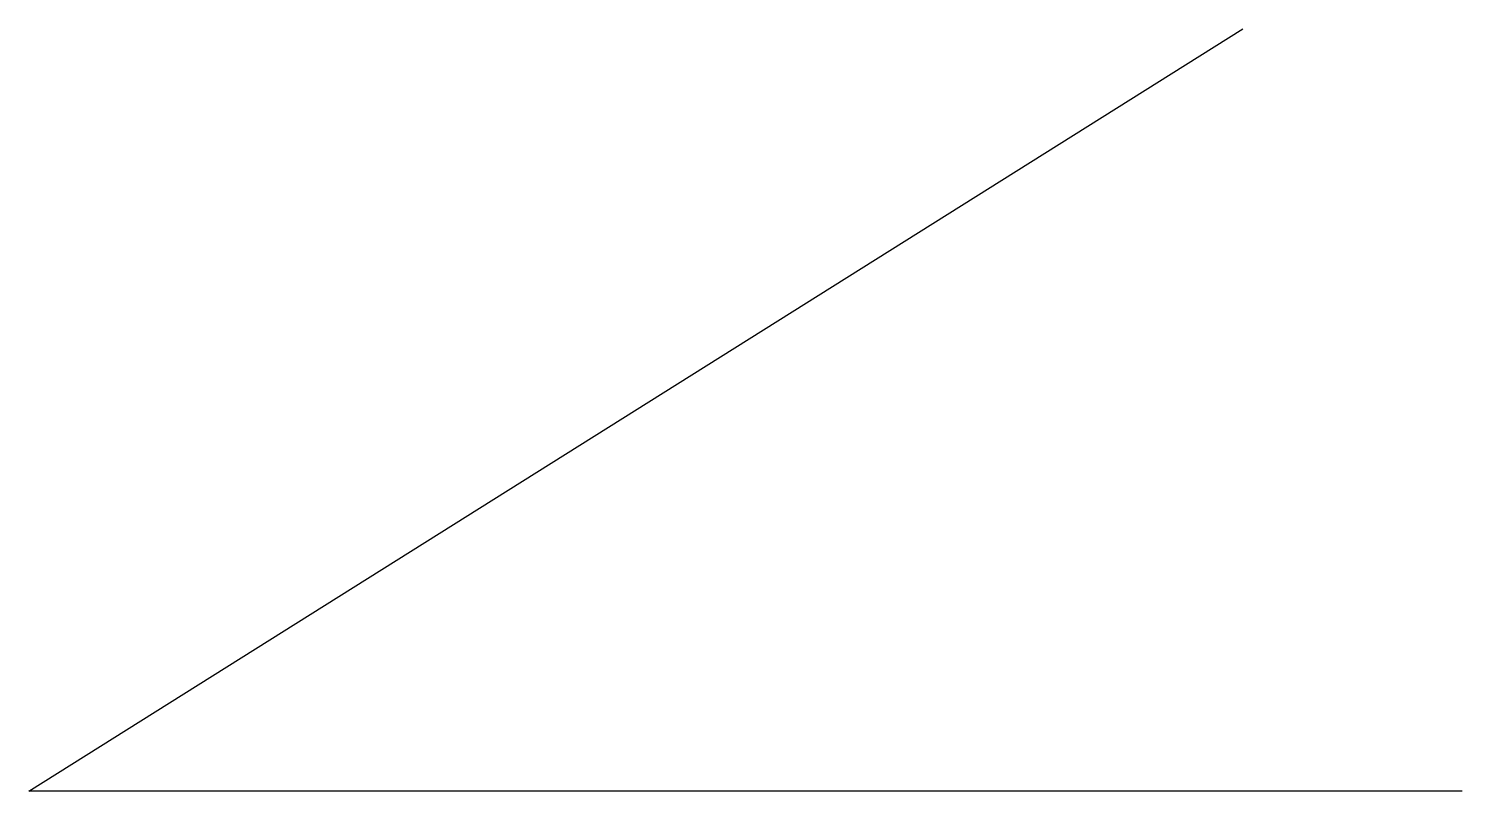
# Model space of a CAD drawing. Header units: millimetres. Extents: x 0 to 30, y 0 to 16.
import ezdxf

# ---------------------------------------------------------------- set-up
doc = ezdxf.new("R2010")
doc.units = ezdxf.units.MM
doc.layers.get('0').update_dxf_attribs({"lineweight": 25, "true_color": 0xffffff})

msp = doc.modelspace()

# ---------------------------------------------------------------- linework, layer by layer
for p, q in [((0, 0), (25.407, 15.953)), ((30, 0), (0, 0))]:
    msp.add_line(p, q)

doc.saveas('drawing.dxf')
